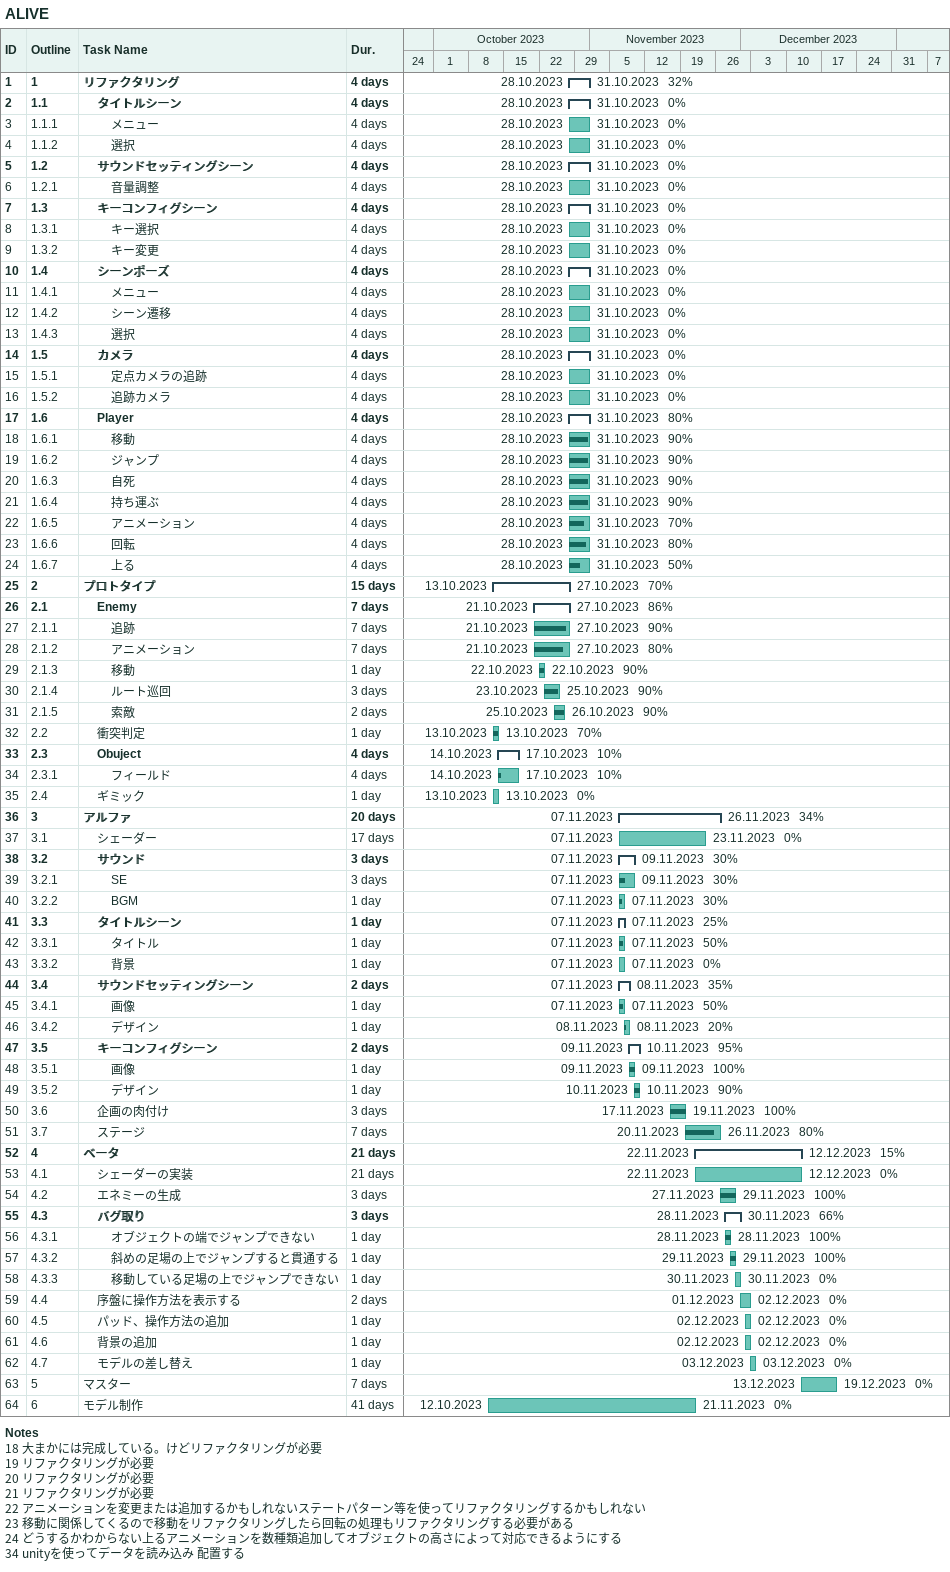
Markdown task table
ALIVE

| ID | WBS | Task | Duration | Start | Finish | % complete |
|---|---|---|---|---|---|---|
| 1 | 1 | **リファクタリング** | 4d | 2023-10-28 | 2023-10-31 | 32 |
| 2 | 1.1 | **タイトルシーン** | 4d | 2023-10-28 | 2023-10-31 | 0 |
| 3 | 1.1.1 | メニュー | 4d | 2023-10-28 | 2023-10-31 | 0 |
| 4 | 1.1.2 | 選択 | 4d | 2023-10-28 | 2023-10-31 | 0 |
| 5 | 1.2 | **サウンドセッティングシーン** | 4d | 2023-10-28 | 2023-10-31 | 0 |
| 6 | 1.2.1 | 音量調整 | 4d | 2023-10-28 | 2023-10-31 | 0 |
| 7 | 1.3 | **キーコンフィグシーン** | 4d | 2023-10-28 | 2023-10-31 | 0 |
| 8 | 1.3.1 | キー選択 | 4d | 2023-10-28 | 2023-10-31 | 0 |
| 9 | 1.3.2 | キー変更 | 4d | 2023-10-28 | 2023-10-31 | 0 |
| 10 | 1.4 | **シーンポーズ** | 4d | 2023-10-28 | 2023-10-31 | 0 |
| 11 | 1.4.1 | メニュー | 4d | 2023-10-28 | 2023-10-31 | 0 |
| 12 | 1.4.2 | シーン遷移 | 4d | 2023-10-28 | 2023-10-31 | 0 |
| 13 | 1.4.3 | 選択 | 4d | 2023-10-28 | 2023-10-31 | 0 |
| 14 | 1.5 | **カメラ** | 4d | 2023-10-28 | 2023-10-31 | 0 |
| 15 | 1.5.1 | 定点カメラの追跡 | 4d | 2023-10-28 | 2023-10-31 | 0 |
| 16 | 1.5.2 | 追跡カメラ | 4d | 2023-10-28 | 2023-10-31 | 0 |
| 17 | 1.6 | **Player** | 4d | 2023-10-28 | 2023-10-31 | 80 |
| 18 | 1.6.1 | 移動 | 4d | 2023-10-28 | 2023-10-31 | 90 |
| 19 | 1.6.2 | ジャンプ | 4d | 2023-10-28 | 2023-10-31 | 90 |
| 20 | 1.6.3 | 自死 | 4d | 2023-10-28 | 2023-10-31 | 90 |
| 21 | 1.6.4 | 持ち運ぶ | 4d | 2023-10-28 | 2023-10-31 | 90 |
| 22 | 1.6.5 | アニメーション | 4d | 2023-10-28 | 2023-10-31 | 70 |
| 23 | 1.6.6 | 回転 | 4d | 2023-10-28 | 2023-10-31 | 80 |
| 24 | 1.6.7 | 上る | 4d | 2023-10-28 | 2023-10-31 | 50 |
| 25 | 2 | **プロトタイプ** | 15d | 2023-10-13 | 2023-10-27 | 70 |
| 26 | 2.1 | **Enemy** | 7d | 2023-10-21 | 2023-10-27 | 86 |
| 27 | 2.1.1 | 追跡 | 7d | 2023-10-21 | 2023-10-27 | 90 |
| 28 | 2.1.2 | アニメーション | 7d | 2023-10-21 | 2023-10-27 | 80 |
| 29 | 2.1.3 | 移動 | 1d | 2023-10-22 | 2023-10-22 | 90 |
| 30 | 2.1.4 | ルート巡回 | 3d | 2023-10-23 | 2023-10-25 | 90 |
| 31 | 2.1.5 | 索敵 | 2d | 2023-10-25 | 2023-10-26 | 90 |
| 32 | 2.2 | 衝突判定 | 1d | 2023-10-13 | 2023-10-13 | 70 |
| 33 | 2.3 | **Obuject** | 4d | 2023-10-14 | 2023-10-17 | 10 |
| 34 | 2.3.1 | フィールド | 4d | 2023-10-14 | 2023-10-17 | 10 |
| 35 | 2.4 | ギミック | 1d | 2023-10-13 | 2023-10-13 | 0 |
| 36 | 3 | **アルファ** | 20d | 2023-11-07 | 2023-11-26 | 34 |
| 37 | 3.1 | シェーダー | 17d | 2023-11-07 | 2023-11-23 | 0 |
| 38 | 3.2 | **サウンド** | 3d | 2023-11-07 | 2023-11-09 | 30 |
| 39 | 3.2.1 | SE | 3d | 2023-11-07 | 2023-11-09 | 30 |
| 40 | 3.2.2 | BGM | 1d | 2023-11-07 | 2023-11-07 | 30 |
| 41 | 3.3 | **タイトルシーン** | 1d | 2023-11-07 | 2023-11-07 | 25 |
| 42 | 3.3.1 | タイトル | 1d | 2023-11-07 | 2023-11-07 | 50 |
| 43 | 3.3.2 | 背景 | 1d | 2023-11-07 | 2023-11-07 | 0 |
| 44 | 3.4 | **サウンドセッティングシーン** | 2d | 2023-11-07 | 2023-11-08 | 35 |
| 45 | 3.4.1 | 画像 | 1d | 2023-11-07 | 2023-11-07 | 50 |
| 46 | 3.4.2 | デザイン | 1d | 2023-11-08 | 2023-11-08 | 20 |
| 47 | 3.5 | **キーコンフィグシーン** | 2d | 2023-11-09 | 2023-11-10 | 95 |
| 48 | 3.5.1 | 画像 | 1d | 2023-11-09 | 2023-11-09 | 100 |
| 49 | 3.5.2 | デザイン | 1d | 2023-11-10 | 2023-11-10 | 90 |
| 50 | 3.6 | 企画の肉付け | 3d | 2023-11-17 | 2023-11-19 | 100 |
| 51 | 3.7 | ステージ | 7d | 2023-11-20 | 2023-11-26 | 80 |
| 52 | 4 | **ベータ** | 21d | 2023-11-22 | 2023-12-12 | 15 |
| 53 | 4.1 | シェーダーの実装 | 21d | 2023-11-22 | 2023-12-12 | 0 |
| 54 | 4.2 | エネミーの生成 | 3d | 2023-11-27 | 2023-11-29 | 100 |
| 55 | 4.3 | **バグ取り** | 3d | 2023-11-28 | 2023-11-30 | 66 |
| 56 | 4.3.1 | オブジェクトの端でジャンプできない | 1d | 2023-11-28 | 2023-11-28 | 100 |
| 57 | 4.3.2 | 斜めの足場の上でジャンプすると貫通する | 1d | 2023-11-29 | 2023-11-29 | 100 |
| 58 | 4.3.3 | 移動している足場の上でジャンプできない | 1d | 2023-11-30 | 2023-11-30 | 0 |
| 59 | 4.4 | 序盤に操作方法を表示する | 2d | 2023-12-01 | 2023-12-02 | 0 |
| 60 | 4.5 | パッド、操作方法の追加 | 1d | 2023-12-02 | 2023-12-02 | 0 |
| 61 | 4.6 | 背景の追加 | 1d | 2023-12-02 | 2023-12-02 | 0 |
| 62 | 4.7 | モデルの差し替え | 1d | 2023-12-03 | 2023-12-03 | 0 |
| 63 | 5 | マスター | 7d | 2023-12-13 | 2023-12-19 | 0 |
| 64 | 6 | モデル制作 | 41d | 2023-10-12 | 2023-11-21 | 0 |

Notes
- 18: 大まかには完成している。 けどリファクタリングが必要
- 19: リファクタリングが必要
- 20: リファクタリングが必要
- 21: リファクタリングが必要
- 22: アニメーションを変更または追加するかもしれない ステートパターン等を使ってリファクタリングするかもしれない
- 23: 移動に関係してくるので移動をリファクタリングしたら 回転の処理もリファクタリングする必要がある
- 24: どうするかわからない 上るアニメーションを数種類追加して オブジェクトの高さによって対応できるようにする
- 34: unityを使ってデータを読み込み 配置する
